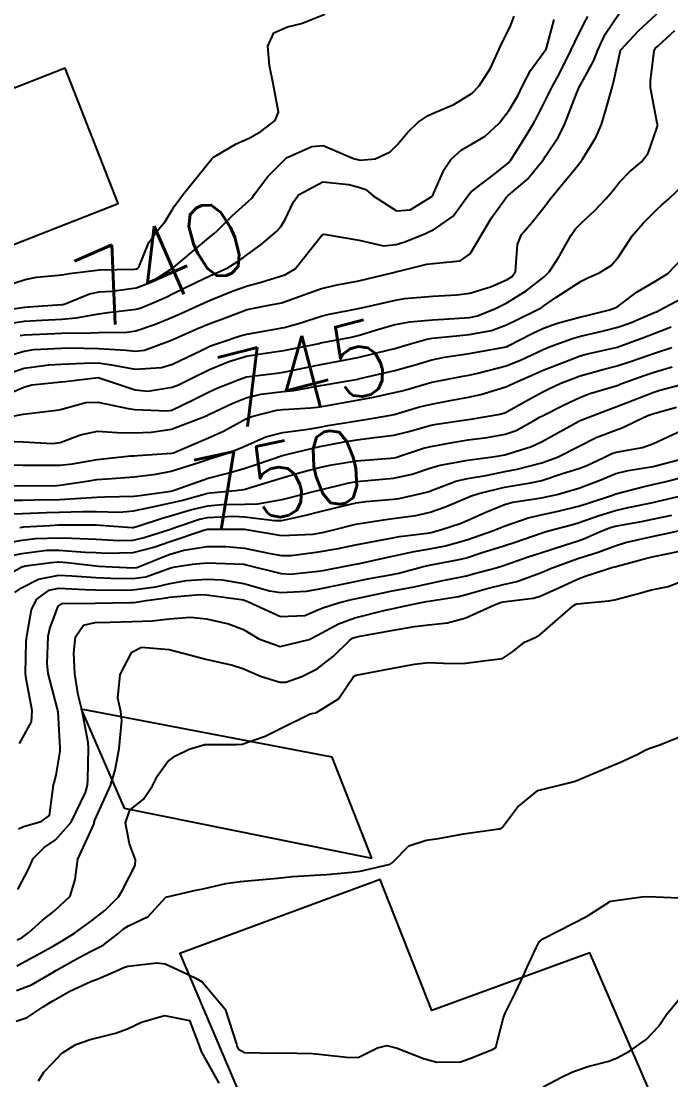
# Model space of a CAD drawing. Header units: metres. Extents: x 307586 to 320046, y 7427249 to 7434250.
# Drawn here: x 315813.5 to 315848.6, y 7432436.7 to 7432493.9 of the extents above; entities that cross this region are included whole.
import ezdxf
from ezdxf.enums import TextEntityAlignment as Align

# ---------------------------------------------------------------- set-up
doc = ezdxf.new("R2010")
doc.units = ezdxf.units.M
doc.header["$MEASUREMENT"] = 0
for name, color, linetype in [('Cotas', 45, 'Continuous'), ('Curvas de Nivel 1m', 11, 'Continuous'), ('Curvas de Nivel 5m', 15, 'Continuous'), ('Edificações', 30, 'Continuous')]:
    doc.layers.add(name, color=color, linetype=linetype)
doc.styles.add('Style-STANDARD', font='STANDARD.shx')

msp = doc.modelspace()

# ---------------------------------------------------------------- linework, layer by layer
at = {"layer": 'Curvas de Nivel 1m', "flags": 128}
for points, elevation in [([(315812.189, 7432478.19), (315813.709, 7432478.413), (315813.919, 7432478.438), (315815.712, 7432478.558), (315815.775, 7432478.566), (315815.97, 7432478.627), (315817.202, 7432479.131), (315817.719, 7432479.234), (315818.396, 7432479.276), (315819.722, 7432479.46), (315820.527, 7432479.77), (315821.733, 7432480.56), (315823.75, 7432482.25), (315823.904, 7432482.376), (315824.069, 7432482.527), (315824.914, 7432483.371), (315825.777, 7432484.13), (315825.967, 7432484.321), (315826.103, 7432484.507), (315826.827, 7432485.465), (315827.803, 7432486.454), (315827.863, 7432486.489), (315829.198, 7432487.084), (315829.813, 7432487.15), (315831.435, 7432486.444), (315831.802, 7432486.357), (315832.612, 7432486.428), (315833.416, 7432486.808), (315833.815, 7432487.19), (315834.373, 7432487.856), (315834.927, 7432488.399), (315835.465, 7432488.765), (315835.838, 7432488.922), (315836.861, 7432489.362), (315837.849, 7432489.97), (315838.224, 7432490.364), (315838.831, 7432491.324), (315839.31, 7432492.348), (315839.476, 7432492.749), (315839.891, 7432493.553), (315840.116, 7432494.121)], 739), ([(315812.326, 7432474.67), (315813.668, 7432475.126), (315814.999, 7432475.308), (315815.67, 7432475.343), (315816.891, 7432475.398), (315817.671, 7432475.402), (315818.378, 7432475.307), (315819.668, 7432475.072), (315821.083, 7432475.151), (315821.671, 7432475.344), (315823.22, 7432476.079), (315823.681, 7432476.301), (315823.842, 7432476.368), (315824.316, 7432476.524), (315825.334, 7432476.868), (315825.69, 7432476.964), (315827.007, 7432477.183), (315827.695, 7432477.319), (315828.599, 7432477.577), (315829.705, 7432477.934), (315830.123, 7432478.039), (315831.711, 7432478.342), (315831.79, 7432478.361), (315832.123, 7432478.434), (315833.717, 7432478.801), (315834.196, 7432478.883), (315835.719, 7432479.008), (315837.013, 7432479.084), (315837.721, 7432479.169), (315838.895, 7432479.523), (315839.729, 7432479.904), (315840, 7432480.068), (315840.18, 7432480.336), (315840.291, 7432481.791), (315840.5, 7432482.333), (315841.087, 7432483.003), (315841.776, 7432483.89), (315841.964, 7432484.134), (315842.112, 7432484.315), (315843.452, 7432485.948), (315843.735, 7432486.291), (315843.765, 7432486.329), (315843.805, 7432486.401), (315844.527, 7432487.579), (315844.82, 7432488.28), (315845.056, 7432489.062), (315845.396, 7432490.275), (315845.494, 7432490.636), (315845.848, 7432492.27), (315845.855, 7432492.288), (315845.874, 7432492.313), (315846.816, 7432493.334), (315847.813, 7432494.251)], 743), ([(315812.611, 7432479.556), (315813.725, 7432479.902), (315814.344, 7432480.027), (315815.728, 7432480.162), (315816.126, 7432480.229), (315817.731, 7432480.431), (315819.626, 7432480.475), (315819.732, 7432480.488), (315819.799, 7432480.512), (315819.86, 7432480.579), (315820.407, 7432481.912), (315820.888, 7432482.569), (315821.276, 7432483.049), (315821.772, 7432483.849), (315822.064, 7432484.27), (315822.284, 7432484.552), (315823.802, 7432486.416), (315823.855, 7432486.477), (315823.917, 7432486.529), (315825.103, 7432487.228), (315825.818, 7432487.542), (315826.437, 7432487.891), (315827.216, 7432488.496), (315827.394, 7432488.937), (315827.1, 7432490.498), (315826.903, 7432491.46), (315826.812, 7432492.501), (315827.151, 7432493.23), (315827.889, 7432493.549), (315828.634, 7432493.736), (315829.9, 7432494.234)], 738), ([(315812.799, 7432475.788), (315813.677, 7432476.048), (315814.191, 7432476.132), (315815.679, 7432476.204), (315816.092, 7432476.213), (315817.679, 7432476.191), (315819.179, 7432476.088), (315819.677, 7432476.031), (315820.169, 7432476.085), (315821.416, 7432476.563), (315821.607, 7432476.638), (315821.685, 7432476.672), (315822.997, 7432477.237), (315823.698, 7432477.525), (315824.421, 7432477.804), (315825.709, 7432478.282), (315825.89, 7432478.329), (315826.792, 7432478.499), (315827.556, 7432478.65), (315827.715, 7432478.696), (315828.066, 7432478.834), (315829.723, 7432479.425), (315830.555, 7432479.622), (315831.727, 7432479.834), (315833.608, 7432480.288), (315833.732, 7432480.319), (315834.112, 7432480.406), (315835.401, 7432480.729), (315835.737, 7432480.78), (315837.192, 7432480.922), (315837.742, 7432481.288), (315838.372, 7432482.361), (315838.884, 7432483.236), (315839.677, 7432484.342), (315839.784, 7432484.437), (315840.808, 7432485.315), (315841.646, 7432486.322), (315841.707, 7432486.418), (315841.807, 7432486.567), (315842.512, 7432487.62), (315842.853, 7432488.305), (315843.456, 7432489.903), (315843.627, 7432490.293), (315843.857, 7432490.703), (315844.414, 7432491.738), (315844.624, 7432492.282), (315845.015, 7432493.15), (315845.786, 7432494.271)], 742), ([(315813.45, 7432476.89), (315813.687, 7432476.915), (315815.325, 7432476.997), (315815.689, 7432477.003), (315817.269, 7432477.034), (315817.69, 7432477.05), (315819.212, 7432477.065), (315819.691, 7432477.132), (315820.762, 7432477.505), (315821.703, 7432477.891), (315822.167, 7432478.092), (315823.146, 7432478.538), (315823.716, 7432478.793), (315824.94, 7432479.298), (315825.723, 7432479.563), (315826.462, 7432479.767), (315827.73, 7432480.166), (315828.291, 7432480.482), (315829.752, 7432482.319), (315829.846, 7432482.365), (315831.749, 7432482.039), (315833.058, 7432481.732), (315833.747, 7432481.792), (315834.213, 7432481.941), (315835.319, 7432482.394), (315835.615, 7432482.531), (315835.756, 7432482.598), (315836.815, 7432483.332), (315837.584, 7432484.372), (315837.658, 7432484.498), (315837.786, 7432484.635), (315839.084, 7432485.639), (315839.802, 7432486.214), (315839.868, 7432486.273), (315839.921, 7432486.339), (315840.656, 7432487.496), (315841.149, 7432488.327), (315841.391, 7432488.771), (315841.846, 7432489.663), (315842.17, 7432490.315), (315842.514, 7432490.965), (315843.193, 7432492.3), (315843.41, 7432492.767), (315843.895, 7432493.756), (315844.078, 7432494.11)], 741), ([(315812.647, 7432473.666), (315813.655, 7432474.098), (315814.076, 7432474.227), (315815.659, 7432474.384), (315815.879, 7432474.409), (315817.663, 7432474.61), (315819.653, 7432473.949), (315820.349, 7432473.876), (315821.656, 7432474.094), (315821.993, 7432474.219), (315822.638, 7432474.545), (315823.668, 7432475.049), (315824.714, 7432475.478), (315825.675, 7432475.764), (315826.308, 7432475.872), (315827.679, 7432476.07), (315829.587, 7432476.461), (315829.661, 7432476.482), (315829.683, 7432476.487), (315831.331, 7432476.8), (315831.69, 7432476.89), (315832.864, 7432477.254), (315833.699, 7432477.48), (315834.474, 7432477.63), (315835.703, 7432477.734), (315836.316, 7432477.771), (315837.705, 7432477.86), (315838.127, 7432477.943), (315839.108, 7432478.349), (315839.716, 7432478.649), (315840.764, 7432479.288), (315841.73, 7432480.048), (315841.994, 7432480.316), (315842.493, 7432481.061), (315843.18, 7432482.299), (315843.417, 7432482.636), (315843.763, 7432482.99), (315844.442, 7432483.614), (315845.074, 7432484.277), (315845.395, 7432484.666), (315845.792, 7432485.172), (315846.337, 7432485.725), (315846.989, 7432486.258), (315847.342, 7432486.723), (315847.831, 7432488.134), (315847.854, 7432488.228), (315847.855, 7432488.25), (315847.852, 7432488.269), (315847.834, 7432488.346), (315847.476, 7432490.254), (315847.47, 7432490.64), (315847.661, 7432492.252), (315847.735, 7432492.392), (315847.877, 7432492.522), (315848.777, 7432493.35)], 744), ([(315812.153, 7432471.207), (315813.618, 7432471.137), (315815.2, 7432471.052), (315815.618, 7432471.114), (315816.712, 7432471.529), (315817.624, 7432471.723), (315818.681, 7432471.651), (315819.623, 7432471.625), (315820.532, 7432471.663), (315821.626, 7432471.829), (315823.46, 7432472.533), (315823.577, 7432472.588), (315823.634, 7432472.618), (315824.923, 7432473.238), (315825.648, 7432473.521), (315826.441, 7432473.713), (315827.653, 7432473.853), (315828.219, 7432473.917), (315829.659, 7432474.183), (315829.889, 7432474.229), (315831.155, 7432474.445), (315831.586, 7432474.518), (315831.664, 7432474.532), (315831.786, 7432474.56), (315833.669, 7432474.997), (315834.766, 7432475.305), (315835.675, 7432475.563), (315836.351, 7432475.708), (315837.678, 7432475.917), (315839.588, 7432476.248), (315839.682, 7432476.27), (315839.732, 7432476.29), (315839.83, 7432476.339), (315841.046, 7432476.973), (315841.697, 7432477.28), (315842.457, 7432477.554), (315843.707, 7432477.884), (315844.033, 7432477.962), (315845.262, 7432478.275), (315845.595, 7432478.391), (315845.715, 7432478.471), (315846.742, 7432479.24), (315847.729, 7432479.821), (315848.397, 7432480.24), (315849.747, 7432481.629)], 746), ([(315812.853, 7432469.909), (315813.605, 7432469.892), (315814.364, 7432469.883), (315815.605, 7432469.882), (315816.275, 7432469.954), (315817.609, 7432470.196), (315819.409, 7432470.381), (315819.611, 7432470.396), (315819.778, 7432470.411), (315821.613, 7432470.529), (315821.736, 7432470.558), (315823.621, 7432471.362), (315824.42, 7432471.727), (315825.632, 7432472.389), (315825.715, 7432472.426), (315825.961, 7432472.507), (315827.28, 7432472.852), (315827.639, 7432472.898), (315829.136, 7432472.972), (315829.642, 7432473.037), (315830.835, 7432473.258), (315831.647, 7432473.4), (315832.519, 7432473.558), (315833.654, 7432473.8), (315834.137, 7432473.924), (315835.663, 7432474.366), (315835.681, 7432474.371), (315835.777, 7432474.389), (315837.342, 7432474.698), (315837.667, 7432474.751), (315838.156, 7432474.85), (315839.672, 7432475.253), (315840.453, 7432475.554), (315841.681, 7432476.13), (315842.116, 7432476.313), (315843.261, 7432476.725), (315843.691, 7432476.846), (315844.86, 7432477.113), (315845.699, 7432477.331), (315846.391, 7432477.575), (315847.711, 7432478.137), (315847.791, 7432478.17), (315847.949, 7432478.246), (315849.723, 7432479.186)], 747), ([(315811.709, 7432468.794), (315813.594, 7432468.763), (315815.435, 7432468.791), (315815.595, 7432468.804), (315817.177, 7432469.035), (315817.598, 7432469.102), (315818.146, 7432469.15), (315819.6, 7432469.254), (315820.769, 7432469.401), (315821.603, 7432469.566), (315823.103, 7432470.033), (315823.61, 7432470.209), (315823.856, 7432470.282), (315824.597, 7432470.52), (315825.322, 7432470.807), (315825.617, 7432470.937), (315826.712, 7432471.409), (315827.625, 7432471.654), (315828.992, 7432471.835), (315829.628, 7432471.942), (315830.059, 7432472.025), (315831.631, 7432472.284), (315832.52, 7432472.427), (315833.461, 7432472.587), (315833.636, 7432472.625), (315835.012, 7432473.026), (315835.645, 7432473.184), (315836.656, 7432473.372), (315837.651, 7432473.55), (315838.317, 7432473.696), (315839.66, 7432474.113), (315839.816, 7432474.183), (315840.128, 7432474.335), (315841.19, 7432474.802), (315841.67, 7432475.005), (315842.843, 7432475.471), (315843.678, 7432475.783), (315844.069, 7432475.896), (315845.683, 7432476.259), (315845.715, 7432476.27), (315847.144, 7432476.802), (315847.694, 7432477.01), (315848.582, 7432477.355)], 748), ([(315812.258, 7432467.995), (315813.583, 7432468), (315814.218, 7432468.009), (315815.584, 7432468.039), (315816.146, 7432468.062), (315817.586, 7432468.162), (315818.019, 7432468.171), (315819.587, 7432468.216), (315819.912, 7432468.253), (315821.592, 7432468.489), (315821.65, 7432468.502), (315821.816, 7432468.557), (315823.599, 7432469.179), (315824.661, 7432469.461), (315825.605, 7432469.717), (315826.196, 7432469.915), (315827.612, 7432470.399), (315827.904, 7432470.486), (315829.617, 7432470.884), (315830.93, 7432471.137), (315831.621, 7432471.253), (315832.571, 7432471.374), (315833.624, 7432471.507), (315834.35, 7432471.678), (315835.629, 7432472.045), (315835.913, 7432472.105), (315837.633, 7432472.349), (315837.765, 7432472.368), (315839.352, 7432472.63), (315839.639, 7432472.733), (315840.667, 7432473.311), (315841.656, 7432473.841), (315841.973, 7432474.001), (315842.624, 7432474.306), (315843.667, 7432474.703), (315844.897, 7432475.051), (315845.673, 7432475.256), (315846.438, 7432475.5), (315847.68, 7432475.93), (315848.617, 7432476.236)], 749), ([(315813.437, 7432466.527), (315813.562, 7432466.543), (315813.655, 7432466.556), (315815.063, 7432466.635), (315815.532, 7432466.661), (315815.563, 7432466.662), (315817.507, 7432466.667), (315817.564, 7432466.669), (315818.515, 7432466.596), (315819.498, 7432466.517), (315819.562, 7432466.519), (315819.612, 7432466.53), (315819.755, 7432466.578), (315821.114, 7432467.021), (315821.572, 7432467.155), (315822.65, 7432467.471), (315823.58, 7432467.684), (315824.34, 7432467.764), (315825.582, 7432467.785), (315826.281, 7432467.805), (315827.586, 7432468.033), (315827.945, 7432468.128), (315829.278, 7432468.465), (315829.594, 7432468.54), (315831.127, 7432468.915), (315831.598, 7432468.995), (315832.217, 7432469.048), (315833.601, 7432469.187), (315834.6, 7432469.402), (315835.606, 7432469.74), (315836.11, 7432469.883), (315837.611, 7432470.153), (315839.087, 7432470.348), (315839.614, 7432470.447), (315841.047, 7432470.898), (315841.621, 7432471.164), (315843.605, 7432472.263), (315843.633, 7432472.276), (315843.665, 7432472.29), (315845.074, 7432472.843), (315845.645, 7432473.05), (315846.524, 7432473.387), (315847.656, 7432473.819), (315847.978, 7432473.925), (315849.067, 7432474.229)], 751), ([(315812.547, 7432465.659), (315813.555, 7432465.829), (315814.278, 7432465.92), (315815.556, 7432465.962), (315816.233, 7432465.947), (315817.556, 7432465.895), (315818.786, 7432465.823), (315819.556, 7432465.844), (315820.146, 7432465.986), (315821.562, 7432466.437), (315821.916, 7432466.555), (315823.136, 7432466.97), (315823.571, 7432467.055), (315824.965, 7432467.123), (315825.572, 7432467.092), (315827.171, 7432466.892), (315827.569, 7432466.896), (315828.863, 7432467.182), (315829.576, 7432467.356), (315830.451, 7432467.58), (315831.584, 7432467.844), (315832.1, 7432467.918), (315833.587, 7432468.044), (315833.907, 7432468.087), (315835.236, 7432468.394), (315835.518, 7432468.466), (315835.594, 7432468.49), (315836.958, 7432469.017), (315837.601, 7432469.168), (315838.578, 7432469.33), (315839.605, 7432469.542), (315840.268, 7432469.672), (315841.61, 7432470.002), (315842.443, 7432470.308), (315843.619, 7432470.903), (315844.535, 7432471.37), (315845.628, 7432471.798), (315845.973, 7432471.923), (315846.67, 7432472.26), (315847.328, 7432472.562), (315847.639, 7432472.669), (315848.865, 7432473.012)], 752), ([(315811.577, 7432464.713), (315813.548, 7432465.115), (315814.893, 7432465.293), (315815.55, 7432465.299), (315816.968, 7432465.196), (315817.548, 7432465.161), (315818.074, 7432465.128), (315819.549, 7432465.167), (315820.666, 7432465.455), (315821.555, 7432465.767), (315823.425, 7432466.395), (315823.562, 7432466.427), (315823.663, 7432466.428), (315825.562, 7432466.432), (315825.655, 7432466.416), (315827.559, 7432466.089), (315829.258, 7432466.162), (315829.56, 7432466.206), (315829.772, 7432466.247), (315830.584, 7432466.45), (315831.357, 7432466.651), (315831.567, 7432466.701), (315833.054, 7432466.935), (315833.572, 7432466.998), (315834.8, 7432467.172), (315835.577, 7432467.348), (315836.352, 7432467.612), (315837.589, 7432468.135), (315837.754, 7432468.204), (315838.204, 7432468.361), (315839.596, 7432468.692), (315840.999, 7432468.925), (315841.6, 7432469.065), (315842.728, 7432469.427), (315843.607, 7432469.703), (315844.03, 7432469.865), (315844.913, 7432470.277), (315845.379, 7432470.508), (315845.616, 7432470.583), (315847.033, 7432470.842), (315847.621, 7432471.047), (315849.183, 7432471.781)], 753), ([(315812.424, 7432463.772), (315813.539, 7432464.389), (315813.742, 7432464.446), (315815.124, 7432464.634), (315815.499, 7432464.674), (315815.543, 7432464.671), (315815.989, 7432464.626), (315817.541, 7432464.456), (315817.709, 7432464.439), (315819.539, 7432464.334), (315819.755, 7432464.362), (315820.291, 7432464.573), (315821.171, 7432464.94), (315821.548, 7432465.076), (315822.295, 7432465.294), (315823.552, 7432465.486), (315824.571, 7432465.501), (315825.552, 7432465.41), (315826.938, 7432465.107), (315827.548, 7432465.003), (315828.079, 7432465.013), (315829.55, 7432465.198), (315830.613, 7432465.389), (315831.554, 7432465.585), (315832.987, 7432465.848), (315833.558, 7432465.961), (315833.932, 7432466.034), (315835.561, 7432466.239), (315835.692, 7432466.259), (315836.135, 7432466.384), (315837.206, 7432466.736), (315837.571, 7432466.889), (315838.586, 7432467.347), (315839.584, 7432467.756), (315840.038, 7432467.883), (315841.59, 7432468.126), (315841.756, 7432468.152), (315842.439, 7432468.307), (315843.596, 7432468.636), (315844.78, 7432469.099), (315845.605, 7432469.434), (315846.267, 7432469.603), (315847.609, 7432469.821), (315849.184, 7432470.226)], 754), ([(315813.425, 7432454.856), (315814.058, 7432456.023), (315814.095, 7432456.643), (315813.77, 7432458.345), (315813.737, 7432458.647), (315813.784, 7432460.353), (315813.813, 7432460.647), (315814.069, 7432462.083), (315814.359, 7432462.642), (315815.022, 7432463.133), (315815.522, 7432463.235), (315816.963, 7432463.174), (315817.521, 7432463.151), (315818.975, 7432463.134), (315819.521, 7432463.151), (315820.775, 7432463.317), (315821.527, 7432463.49), (315822.427, 7432463.649), (315823.531, 7432463.725), (315824.364, 7432463.688), (315825.528, 7432463.493), (315826.913, 7432463.105), (315827.521, 7432463.003), (315828.904, 7432463.087), (315829.524, 7432463.187), (315830.575, 7432463.401), (315831.53, 7432463.604), (315832.223, 7432463.739), (315833.537, 7432463.987), (315833.883, 7432464.062), (315835.152, 7432464.394), (315835.461, 7432464.473), (315835.544, 7432464.491), (315837.137, 7432464.784), (315837.548, 7432464.889), (315838.337, 7432465.144), (315839.555, 7432465.521), (315840.166, 7432465.725), (315841.562, 7432466.218), (315841.892, 7432466.315), (315843.207, 7432466.657), (315843.57, 7432466.763), (315844.693, 7432467.162), (315845.58, 7432467.437), (315846.254, 7432467.592), (315847.587, 7432467.875), (315847.89, 7432467.944), (315849.127, 7432468.227)], 756), ([(315813.369, 7432450.258), (315813.642, 7432450.376), (315814.587, 7432450.638), (315815.044, 7432450.966), (315815.262, 7432452.631), (315815.292, 7432452.733), (315815.401, 7432453.151), (315815.608, 7432454.44), (315815.618, 7432454.628), (315815.502, 7432456.569), (315815.494, 7432456.629), (315815.445, 7432456.787), (315814.969, 7432458.635), (315814.918, 7432459.196), (315814.974, 7432460.635), (315815.058, 7432461.074), (315815.509, 7432462.266), (315815.73, 7432462.408), (315817.511, 7432462.433), (315819.394, 7432462.464), (315819.512, 7432462.465), (315819.615, 7432462.475), (315820.246, 7432462.573), (315821.351, 7432462.726), (315821.516, 7432462.749), (315823.159, 7432462.894), (315823.518, 7432462.889), (315825.389, 7432462.637), (315825.514, 7432462.612), (315825.772, 7432462.507), (315827.505, 7432461.716), (315828.808, 7432461.772), (315829.509, 7432462.069), (315829.783, 7432462.184), (315830.637, 7432462.449), (315831.333, 7432462.624), (315831.516, 7432462.667), (315832.96, 7432462.98), (315833.523, 7432463.091), (315834.62, 7432463.306), (315835.53, 7432463.5), (315836.266, 7432463.649), (315837.536, 7432463.917), (315837.893, 7432464.009), (315839.136, 7432464.346), (315839.544, 7432464.468), (315840.929, 7432464.946), (315841.551, 7432465.152), (315842.819, 7432465.564), (315843.558, 7432465.802), (315843.913, 7432465.933), (315844.719, 7432466.278), (315845.316, 7432466.523), (315845.568, 7432466.595), (315846.979, 7432466.849), (315847.574, 7432466.964), (315848.624, 7432467.188)], 757), ([(315813.328, 7432446.971), (315813.908, 7432448.08), (315814.159, 7432448.642), (315814.751, 7432449.244), (315815.363, 7432449.66), (315816.215, 7432450.617), (315816.985, 7432452.21), (315817.088, 7432452.613), (315817.105, 7432452.906), (315817.151, 7432454.613), (315817.129, 7432454.91), (315816.793, 7432456.617), (315816.587, 7432457.488), (315816.404, 7432458.621), (315816.355, 7432459.75), (315816.434, 7432460.621), (315816.869, 7432461.246), (315817.501, 7432461.386), (315818.302, 7432461.399), (315819.501, 7432461.437), (315820.591, 7432461.48), (315821.503, 7432461.589), (315822.642, 7432461.68), (315823.504, 7432461.592), (315824.704, 7432461.315), (315825.498, 7432461.013), (315826.334, 7432460.502), (315827.489, 7432460.089), (315829.041, 7432460.467), (315829.495, 7432460.714), (315830.631, 7432461.319), (315831.505, 7432461.635), (315833.151, 7432462.057), (315833.51, 7432462.129), (315833.742, 7432462.176), (315834.755, 7432462.398), (315835.38, 7432462.527), (315835.515, 7432462.548), (315837.099, 7432462.795), (315837.521, 7432462.894), (315838.648, 7432463.232), (315839.529, 7432463.445), (315840.254, 7432463.611), (315841.539, 7432464.067), (315841.71, 7432464.148), (315842.068, 7432464.312), (315843.548, 7432464.84), (315844.641, 7432465.19), (315845.556, 7432465.532), (315846.112, 7432465.71), (315847.561, 7432466.032), (315848.485, 7432466.236), (315849.363, 7432466.426)], 758), ([(315813.297, 7432444.259), (315813.56, 7432444.387), (315813.928, 7432444.644), (315814.648, 7432445.298), (315815.315, 7432445.818), (315816.16, 7432446.617), (315816.427, 7432447.523), (315816.569, 7432448.612), (315817.371, 7432450.377), (315817.442, 7432450.53), (315817.452, 7432450.599), (315817.493, 7432450.717), (315818.338, 7432452.596), (315818.577, 7432453.42), (315818.801, 7432454.589), (315818.948, 7432456.097), (315818.887, 7432456.588), (315818.733, 7432457.311), (315818.852, 7432458.589), (315819.485, 7432459.791), (315819.999, 7432460.064), (315821.487, 7432459.941), (315822.592, 7432459.651), (315823.482, 7432459.402), (315824.91, 7432459.084), (315825.477, 7432458.899), (315826.431, 7432458.5), (315827.468, 7432458.16), (315827.79, 7432458.163), (315828.661, 7432458.472), (315829.477, 7432458.886), (315830.357, 7432459.578), (315831.237, 7432460.443), (315831.387, 7432460.548), (315831.494, 7432460.588), (315831.692, 7432460.634), (315833.498, 7432460.963), (315834.732, 7432461.166), (315835.502, 7432461.27), (315836.508, 7432461.375), (315837.506, 7432461.634), (315839.052, 7432462.347), (315839.382, 7432462.475), (315839.515, 7432462.504), (315841.143, 7432462.699), (315841.52, 7432462.803), (315842.552, 7432463.281), (315843.535, 7432463.736), (315843.938, 7432463.885), (315845.114, 7432464.274), (315845.442, 7432464.372), (315845.544, 7432464.398), (315847.008, 7432464.796), (315847.55, 7432464.93), (315848.431, 7432465.116), (315849.554, 7432465.349)], 759), ([(315813.262, 7432441.523), (315814.072, 7432441.834), (315815.272, 7432442.537), (315815.424, 7432442.628), (315816.601, 7432443.292), (315817.288, 7432443.636), (315817.925, 7432443.962), (315818.727, 7432444.586), (315819.034, 7432444.854), (315819.307, 7432445.005), (315820.357, 7432445.525), (315821.323, 7432446.56), (315822.931, 7432446.934), (315823.33, 7432447.018), (315824.56, 7432447.292), (315825.336, 7432447.406), (315826.339, 7432447.494), (315827.34, 7432447.594), (315828.149, 7432447.67), (315829.342, 7432447.746), (315830.011, 7432447.785), (315831.345, 7432447.903), (315831.807, 7432447.972), (315833.352, 7432448.323), (315833.421, 7432448.34), (315833.536, 7432448.408), (315834.426, 7432449.336), (315835.365, 7432449.644), (315836.021, 7432449.729), (315837.369, 7432449.986), (315839.278, 7432450.247), (315839.372, 7432450.258), (315839.427, 7432450.285), (315839.476, 7432450.339), (315840.291, 7432451.424), (315841.393, 7432452.32), (315842.988, 7432452.707), (315843.401, 7432452.831), (315844.43, 7432453.257), (315845.414, 7432453.667), (315845.841, 7432453.842), (315846.744, 7432454.257), (315847.184, 7432454.494), (315847.426, 7432454.596), (315847.968, 7432454.782), (315849.435, 7432455.382)], 761), ([(315813.245, 7432439.873), (315813.83, 7432440.061), (315814.696, 7432440.636), (315815.038, 7432440.85), (315815.256, 7432440.973), (315816.133, 7432441.488), (315817.267, 7432442.01), (315817.692, 7432442.172), (315818.653, 7432442.586), (315819.084, 7432442.773), (315819.277, 7432442.831), (315820.835, 7432443.009), (315821.279, 7432442.969), (315822.179, 7432442.546), (315822.927, 7432442.193), (315823.267, 7432441.985), (315824.524, 7432440.517), (315825.128, 7432438.617), (315825.148, 7432438.511), (315825.231, 7432438.355), (315825.554, 7432438.18), (315827.228, 7432438.146), (315827.543, 7432438.162), (315829.228, 7432438.122), (315829.593, 7432438.09), (315831.225, 7432437.908), (315831.734, 7432437.923), (315832.731, 7432438.418), (315833.234, 7432438.555), (315833.807, 7432438.404), (315835.225, 7432437.847), (315835.941, 7432437.66), (315837.223, 7432437.667), (315837.726, 7432437.855), (315838.941, 7432438.343), (315839.129, 7432438.446), (315839.238, 7432438.884), (315839.527, 7432440.06), (315839.638, 7432440.336), (315840.185, 7432441.41), (315840.607, 7432442.327), (315840.817, 7432442.788), (315841.295, 7432443.819), (315841.468, 7432444.15), (315841.661, 7432444.315), (315843.312, 7432445.15), (315844.059, 7432445.539), (315845.201, 7432446.271), (315845.273, 7432446.322), (315845.324, 7432446.347), (315846.995, 7432446.586), (315847.328, 7432446.605), (315849.021, 7432446.531)], 762), ([(315841.681, 7432436.313), (315842.665, 7432436.844), (315843.215, 7432437.119), (315844.085, 7432437.416), (315845.225, 7432437.712), (315845.63, 7432437.86), (315846.343, 7432438.253), (315847.239, 7432438.882), (315847.902, 7432439.578), (315848.337, 7432440.229), (315849.264, 7432441.363)], 763), ([(315814.444, 7432436.638), (315814.739, 7432437.106), (315815.218, 7432437.616), (315815.712, 7432438.136), (315816.455, 7432438.612), (315817.236, 7432438.879), (315818.608, 7432439.217), (315819.242, 7432439.448), (315820.007, 7432439.811), (315821.249, 7432440.18), (315822.6, 7432439.893), (315823.121, 7432438.532), (315823.228, 7432438.219), (315824.172, 7432436.52)], 763)]:
    msp.add_lwpolyline(points, dxfattribs=dict(at, elevation=elevation))
at = {"layer": 'Curvas de Nivel 5m', "flags": 128}
for points, elevation in [([(315812.821, 7432477.538), (315813.698, 7432477.65), (315814.619, 7432477.721), (315815.7, 7432477.766), (315816.483, 7432477.841), (315817.705, 7432478.059), (315818.182, 7432478.127), (315819.709, 7432478.299), (315819.93, 7432478.358), (315820.46, 7432478.573), (315821.332, 7432478.949), (315821.719, 7432479.144), (315822.931, 7432479.748), (315823.729, 7432480.125), (315824.014, 7432480.244), (315824.629, 7432480.521), (315825.303, 7432480.949), (315825.741, 7432481.273), (315826.455, 7432481.794), (315827.288, 7432482.495), (315827.509, 7432482.74), (315827.763, 7432483.155), (315828.186, 7432484.074), (315828.483, 7432484.479), (315829.79, 7432485.177), (315831.19, 7432485.045), (315831.787, 7432484.881), (315832.116, 7432484.765), (315832.498, 7432484.429), (315833.771, 7432483.622), (315834.498, 7432483.676), (315835.668, 7432484.391), (315835.725, 7432484.449), (315835.785, 7432484.588), (315836.334, 7432485.848), (315836.69, 7432486.381), (315837.272, 7432486.915), (315837.816, 7432487.218), (315838.538, 7432487.643), (315839.3, 7432488.348), (315839.84, 7432489.049), (315840.323, 7432489.861), (315840.544, 7432490.333), (315840.991, 7432491.199), (315841.818, 7432492.321), (315841.84, 7432492.353), (315841.875, 7432492.472), (315842.268, 7432493.943)], 740), ([(315811.629, 7432472.254), (315813.62, 7432472.638), (315813.775, 7432472.649), (315815.42, 7432472.848), (315815.637, 7432472.893), (315816.994, 7432473.266), (315817.643, 7432473.292), (315819.277, 7432472.947), (315819.637, 7432472.882), (315821.389, 7432472.81), (315821.637, 7432472.859), (315822.785, 7432473.404), (315823.653, 7432473.842), (315824.124, 7432474.057), (315825.28, 7432474.514), (315825.554, 7432474.621), (315825.664, 7432474.647), (315827.311, 7432474.849), (315827.667, 7432474.901), (315828.193, 7432475.007), (315829.672, 7432475.321), (315830.632, 7432475.492), (315831.675, 7432475.692), (315833.37, 7432476.105), (315833.681, 7432476.185), (315833.856, 7432476.233), (315834.393, 7432476.403), (315835.39, 7432476.69), (315835.688, 7432476.739), (315837.182, 7432476.884), (315837.691, 7432476.937), (315838.892, 7432477.155), (315839.7, 7432477.453), (315840.293, 7432477.745), (315841.453, 7432478.323), (315841.619, 7432478.416), (315841.715, 7432478.486), (315842.352, 7432478.943), (315843.728, 7432479.811), (315844.044, 7432479.973), (315844.74, 7432480.28), (315845.345, 7432480.666), (315845.741, 7432481.128), (315846.19, 7432481.824), (315846.483, 7432482.263), (315847.066, 7432482.954), (315847.774, 7432483.659), (315848.088, 7432483.936), (315848.438, 7432484.24), (315849.796, 7432485.548)], 745), ([(315812.974, 7432467.257), (315813.572, 7432467.28), (315814.88, 7432467.331), (315815.574, 7432467.349), (315816.815, 7432467.377), (315817.575, 7432467.387), (315818.813, 7432467.353), (315819.575, 7432467.411), (315820.53, 7432467.619), (315821.582, 7432467.844), (315822.153, 7432467.983), (315823.59, 7432468.364), (315823.732, 7432468.387), (315825.073, 7432468.515), (315825.53, 7432468.574), (315825.594, 7432468.589), (315827.058, 7432469.036), (315827.6, 7432469.205), (315828.631, 7432469.502), (315829.606, 7432469.761), (315830.17, 7432469.892), (315831.61, 7432470.125), (315833.463, 7432470.264), (315833.612, 7432470.278), (315833.718, 7432470.302), (315834.032, 7432470.406), (315835.216, 7432470.794), (315835.618, 7432470.9), (315836.869, 7432471.129), (315837.622, 7432471.244), (315838.654, 7432471.386), (315839.625, 7432471.553), (315840.213, 7432471.749), (315841.244, 7432472.324), (315841.487, 7432472.47), (315841.636, 7432472.55), (315842.808, 7432473.14), (315843.652, 7432473.545), (315844.187, 7432473.752), (315845.662, 7432474.191), (315845.719, 7432474.212), (315845.871, 7432474.268), (315847.185, 7432474.738), (315847.669, 7432474.903), (315848.636, 7432475.199)], 750), ([(315813.166, 7432463.008), (315813.522, 7432463.261), (315814.446, 7432463.724), (315815.533, 7432463.937), (315816.237, 7432463.918), (315817.531, 7432463.816), (315818.35, 7432463.778), (315819.531, 7432463.758), (315820.244, 7432463.861), (315821.539, 7432464.329), (315821.718, 7432464.379), (315822.763, 7432464.542), (315823.544, 7432464.605), (315825.513, 7432464.54), (315825.543, 7432464.536), (315825.648, 7432464.509), (315827.536, 7432464.027), (315828.02, 7432463.998), (315829.538, 7432464.162), (315829.797, 7432464.199), (315831.081, 7432464.445), (315831.465, 7432464.52), (315831.544, 7432464.536), (315831.667, 7432464.561), (315833.549, 7432464.974), (315834.719, 7432465.231), (315835.553, 7432465.375), (315836.403, 7432465.533), (315837.558, 7432465.845), (315838.991, 7432466.349), (315839.393, 7432466.515), (315839.567, 7432466.587), (315840.869, 7432467.032), (315841.576, 7432467.203), (315842.488, 7432467.398), (315843.584, 7432467.667), (315844.059, 7432467.812), (315845.409, 7432468.272), (315845.54, 7432468.324), (315845.594, 7432468.342), (315847.12, 7432468.733), (315847.599, 7432468.838), (315848.381, 7432469.018), (315849.604, 7432469.344)], 755), ([(315813.276, 7432442.853), (315814.441, 7432443.483), (315815.293, 7432443.956), (315815.723, 7432444.197), (315816.383, 7432444.614), (315817.31, 7432445.288), (315818.042, 7432445.866), (315818.768, 7432446.586), (315818.982, 7432446.93), (315819.339, 7432447.642), (315819.659, 7432448.266), (315819.687, 7432448.577), (315819.361, 7432449.435), (315819.138, 7432450.582), (315819.38, 7432451.253), (315820.113, 7432451.845), (315820.597, 7432452.568), (315820.863, 7432453.103), (315821.412, 7432453.859), (315821.802, 7432454.169), (315822.573, 7432454.543), (315823.426, 7432454.796), (315825.136, 7432454.803), (315825.426, 7432454.821), (315826.681, 7432455.247), (315827.434, 7432455.628), (315829.112, 7432456.465), (315829.389, 7432456.516), (315829.444, 7432456.529), (315830.632, 7432457.272), (315831.417, 7432458.441), (315831.44, 7432458.474), (315831.473, 7432458.497), (315831.577, 7432458.542), (315833.478, 7432458.908), (315834.732, 7432459.146), (315835.481, 7432459.236), (315836.688, 7432459.171), (315837.481, 7432459.192), (315838.448, 7432459.321), (315839.484, 7432459.445), (315840.015, 7432459.807), (315840.665, 7432460.328), (315841.246, 7432460.572), (315841.497, 7432460.72), (315843.303, 7432462.293), (315843.432, 7432462.373), (315843.515, 7432462.397), (315845.222, 7432462.568), (315845.518, 7432462.614), (315846.819, 7432462.962), (315847.526, 7432463.146), (315848.43, 7432463.336), (315849.536, 7432463.772)], 760)]:
    msp.add_lwpolyline(points, dxfattribs=dict(at, elevation=elevation))
at = {"layer": 'Edificações'}
for points in [[(315813.127, 7432490.233), (315799.72, 7432524.379), (315791.492, 7432521.149), (315807.765, 7432479.704), (315815.993, 7432482.934), (315818.747, 7432484.016), (315815.881, 7432491.315)], [(315832.427, 7432448.67), (315830.295, 7432454.111), (315816.746, 7432456.714), (315819.067, 7432451.367)]]:
    msp.add_lwpolyline(points, close=True, dxfattribs=at)
msp.add_lwpolyline([(315847.882, 7432435.021), (315844.197, 7432443.562), (315835.672, 7432440.443), (315832.885, 7432447.522), (315822.065, 7432443.512), (315828.922, 7432427.397)], dxfattribs=at)

# ---------------------------------------------------------------- texts
at = {"layer": 'Cotas', "style": 'Style-STANDARD'}
for s, rotation, p in [('740', 23.7178, (315821.061, 7432480.76, 740)), ('745', 14.5183, (315828.703, 7432474.816, 745)), ('750', 12.1913, (315827.383, 7432469.098, 750))]:
    msp.add_text(s, height=4, rotation=rotation, dxfattribs=at).set_placement(p, align=Align.MIDDLE_CENTER)

doc.saveas('drawing.dxf')
